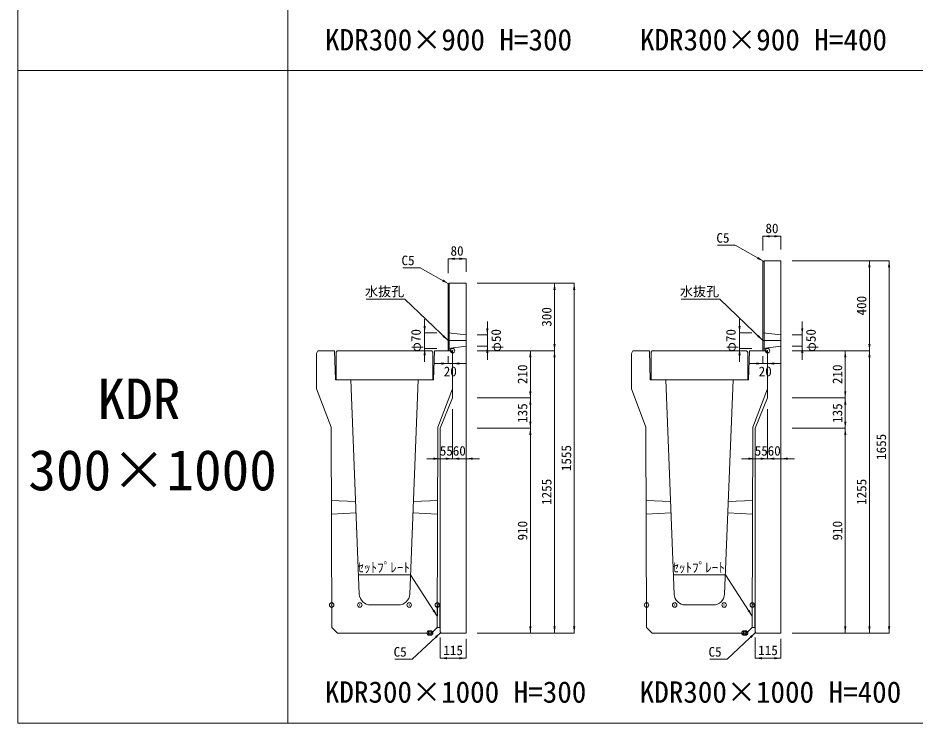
# Model space of a CAD drawing. Units: millimetres at full size, sheet at 1:40. Extents: x 172874 to 199766, y 869448 to 902797.
# Drawn here: x 187274 to 191262, y 886548 to 889682 of the extents above; entities that cross this region are included whole.
import ezdxf
from ezdxf.enums import TextEntityAlignment as Align

# ---------------------------------------------------------------- set-up
doc = ezdxf.new("R2010")
doc.units = ezdxf.units.MM
doc.header["$LTSCALE"] = 40
doc.header["$PDMODE"] = 32
doc.header["$PDSIZE"] = 20
doc.linetypes.add('DASHED', pattern=[7.5, 6, -1.5])
doc.linetypes.add('USER2', pattern=[4.7625, 3.175, -1.5875])
for name, color, linetype, lineweight in [('セットプレート', 3, 'Continuous', 13), ('パネックスKDR', 2, 'Continuous', 13), ('図枠', 5, 'Continuous', 13), ('寸法線', 7, 'Continuous', 13), ('引出線', 4, 'Continuous', 13), ('本体', 2, 'Continuous', 13), ('補助線', 8, 'Continuous', 13)]:
    doc.layers.add(name, color=color, linetype=linetype, lineweight=lineweight)
doc.layers.add('文字', color=7, linetype='Continuous')
doc.styles.add('ＭＳ ゴシック', font='')
doc.styles.get('ＭＳ ゴシック').set_extended_font_data('MS Gothic')

# ---------------------------------------------------------------- blocks, each defined once
blk = doc.blocks.new('filled_arrow')
at = {"color": 0, "linetype": 'Continuous', "lineweight": -2}
blk.add_solid([(7.5, 1.25), (0, 0), (7.5, -1.25)], dxfattribs=at)

msp = doc.modelspace()

# ---------------------------------------------------------------- linework, layer by layer
at = {"layer": 'セットプレート'}
for points in [[(189138.79, 887073.33), (189149.79, 887073.29), (189149.47, 886973.3), (189138.47, 886973.33)], [(190538.79, 887073.33), (190549.79, 887073.29), (190549.47, 886973.3), (190538.47, 886973.33)]]:
    msp.add_lwpolyline(points, close=True, dxfattribs=at)
at = {"layer": 'パネックスKDR'}
for p, q in [((190586.29, 888598.33), (190591.29, 888603.33)), ((190586.29, 888598.33), (190586.29, 888203.33)), ((190591.29, 888603.33), (190666.29, 888603.33)), ((190666.29, 888603.33), (190666.29, 886948.33)), ((189186.29, 888498.33), (189191.29, 888503.33)), ((189186.29, 888498.33), (189186.29, 888203.33)), ((189191.29, 888503.33), (189266.29, 888503.33)), ((189266.29, 888503.33), (189266.29, 886948.33)), ((189186.29, 888203.33), (189206.29, 888203.33)), ((189206.29, 888203.33), (189206.29, 887993.33)), ((190586.29, 888203.33), (190606.29, 888203.33)), ((190606.29, 888203.33), (190606.29, 887993.33)), ((189206.29, 887993.33), (189151.29, 887858.33)), ((190606.29, 887993.33), (190551.29, 887858.33)), ((189151.29, 887858.33), (189151.29, 886953.33)), ((190551.29, 887858.33), (190551.29, 886953.33)), ((189151.29, 886953.33), (189156.29, 886948.33)), ((189156.29, 886948.33), (189266.29, 886948.33)), ((190551.29, 886953.33), (190556.29, 886948.33)), ((190556.29, 886948.33), (190666.29, 886948.33))]:
    msp.add_line(p, q, dxfattribs=at)
at = {"layer": 'パネックスKDR', "lineweight": 5}
for p, q in [((190591.29, 888603.33), (190591.29, 888203.33)), ((189191.29, 888503.33), (189191.29, 888203.33))]:
    msp.add_line(p, q, dxfattribs=at)
at = {"layer": 'パネックスKDR', "linetype": 'DASHED', "lineweight": 9}
for p, q in [((189186.29, 888283.33), (189266.29, 888273.33)), ((190586.29, 888283.33), (190666.29, 888273.33)), ((189186.29, 888213.33), (189266.29, 888223.33)), ((190586.29, 888213.33), (190666.29, 888223.33))]:
    msp.add_line(p, q, dxfattribs=at)
at = {"layer": '図枠'}
for p, q in [((187274.21, 902448.33), (187274.21, 886548.33)), ((188474.21, 902448.33), (188474.21, 886548.33)), ((187274.21, 889448.33), (199674.21, 889448.33)), ((187274.21, 889448.33), (199674.21, 889448.33)), ((187274.21, 886548.33), (199674.21, 886548.33))]:
    msp.add_line(p, q, dxfattribs=at)
at = {"layer": '寸法線'}
for p, q in [((190586.29, 888711.88), (190666.29, 888711.88)), ((190586.29, 888648.33), (190586.29, 888711.88)), ((190666.29, 888653.33), (190666.29, 888711.88)), ((189186.29, 888611.88), (189266.29, 888611.88)), ((189186.29, 888548.33), (189186.29, 888611.88)), ((189266.29, 888553.33), (189266.29, 888611.88)), ((190716.29, 888603.33), (191147.13, 888603.33)), ((190716.29, 888603.33), (191059.63, 888603.33)), ((191059.63, 888203.33), (191059.63, 888603.33)), ((191147.13, 886948.33), (191147.13, 888603.33)), ((189316.29, 888503.33), (189747.13, 888503.33)), ((189316.29, 888503.33), (189659.63, 888503.33)), ((189659.63, 888203.33), (189659.63, 888503.33)), ((189747.13, 886948.33), (189747.13, 888503.33)), ((189082.22, 888343.33), (189082.22, 888153.33)), ((190482.22, 888343.33), (190482.22, 888153.33)), ((189360.96, 888333.33), (189360.96, 888163.33)), ((190760.96, 888333.33), (190760.96, 888163.33)), ((189136.29, 888283.33), (189082.22, 888283.33)), ((189316.29, 888273.33), (189360.96, 888273.33)), ((190536.29, 888283.33), (190482.22, 888283.33)), ((190716.29, 888273.33), (190760.96, 888273.33)), ((189316.29, 888223.33), (189360.96, 888223.33)), ((190716.29, 888223.33), (190760.96, 888223.33)), ((189136.29, 888213.33), (189082.22, 888213.33)), ((189316.29, 888203.33), (189659.63, 888203.33)), ((189316.29, 888203.33), (189552.13, 888203.33)), ((189316.29, 888203.33), (189659.63, 888203.33)), ((189552.13, 888203.33), (189552.13, 887993.33)), ((189659.63, 888203.33), (189659.63, 886948.33)), ((190536.29, 888213.33), (190482.22, 888213.33)), ((190716.29, 888203.33), (191059.63, 888203.33)), ((190716.29, 888203.33), (190952.13, 888203.33)), ((190716.29, 888203.33), (191059.63, 888203.33)), ((190952.13, 888203.33), (190952.13, 887993.33)), ((191059.63, 888203.33), (191059.63, 886948.33)), ((189126.29, 888146.25), (189266.29, 888146.25)), ((189186.29, 888178.33), (189186.29, 888146.25)), ((189206.29, 888178.33), (189206.29, 888146.25)), ((190526.29, 888146.25), (190666.29, 888146.25)), ((190586.29, 888178.33), (190586.29, 888146.25)), ((190606.29, 888178.33), (190606.29, 888146.25)), ((189316.29, 887993.33), (189552.13, 887993.33)), ((189316.29, 887993.33), (189552.13, 887993.33)), ((189552.13, 887993.33), (189552.13, 887858.33)), ((190716.29, 887993.33), (190952.13, 887993.33)), ((190716.29, 887993.33), (190952.13, 887993.33)), ((190952.13, 887993.33), (190952.13, 887858.33)), ((189206.29, 887943.33), (189206.29, 887723.33)), ((189206.29, 887943.33), (189206.29, 887723.33)), ((189266.29, 887943.33), (189266.29, 887723.33)), ((190606.29, 887943.33), (190606.29, 887723.33)), ((190606.29, 887943.33), (190606.29, 887723.33)), ((190666.29, 887943.33), (190666.29, 887723.33)), ((189316.29, 887858.33), (189552.13, 887858.33)), ((189316.29, 887858.33), (189552.13, 887858.33)), ((189552.13, 887858.33), (189552.13, 886948.33)), ((190716.29, 887858.33), (190952.13, 887858.33)), ((190716.29, 887858.33), (190952.13, 887858.33)), ((190952.13, 887858.33), (190952.13, 886948.33)), ((189151.29, 887808.33), (189151.29, 887723.33)), ((190551.29, 887808.33), (190551.29, 887723.33)), ((189266.29, 887723.33), (189091.29, 887723.33)), ((189146.29, 887723.33), (189326.29, 887723.33)), ((190666.29, 887723.33), (190491.29, 887723.33)), ((190546.29, 887723.33), (190726.29, 887723.33)), ((189316.29, 886948.33), (189747.13, 886948.33)), ((189316.29, 886948.33), (189659.63, 886948.33)), ((189316.29, 886948.33), (189552.13, 886948.33)), ((190716.29, 886948.33), (191147.13, 886948.33)), ((190716.29, 886948.33), (191059.63, 886948.33)), ((190716.29, 886948.33), (190952.13, 886948.33)), ((189151.29, 886928.33), (189151.29, 886836.54)), ((189266.29, 886923.33), (189266.29, 886836.54)), ((190551.29, 886928.33), (190551.29, 886836.54)), ((190666.29, 886923.33), (190666.29, 886836.54)), ((189151.29, 886836.54), (189266.29, 886836.54)), ((190551.29, 886836.54), (190666.29, 886836.54))]:
    msp.add_line(p, q, dxfattribs=at)
at = {"layer": '引出線'}
for points in [[(190588.79, 888600.83), (190462.42, 888671.91), (190384.65, 888671.91)], [(189188.79, 888500.83), (189062.42, 888571.91), (188984.65, 888571.91)], [(189186.29, 888248.33), (188993.83, 888431.78), (188822.09, 888431.78)], [(190586.29, 888248.33), (190393.83, 888431.78), (190222.09, 888431.78)], [(189138.63, 887023.33), (189019.08, 887206.78), (188787.72, 887206.78)], [(190538.63, 887023.33), (190419.08, 887206.78), (190187.72, 887206.78)], [(189153.79, 886950.83), (189027.42, 886832.18), (188949.65, 886832.18)], [(190553.79, 886950.83), (190427.42, 886832.18), (190349.65, 886832.18)]]:
    msp.add_lwpolyline(points, dxfattribs=at)
at = {"layer": '本体'}
for p, q in [((188607.29, 888203.33), (188601.29, 888191.33)), ((188601.29, 888191.33), (188601.29, 888033.33)), ((188607.29, 888203.33), (188681.29, 888203.33)), ((188681.29, 888203.33), (188685.29, 888073.33)), ((189126.29, 888203.33), (189122.29, 888073.33)), ((189126.29, 888203.33), (189200.29, 888203.33)), ((189200.29, 888203.33), (189206.29, 888191.33)), ((189206.29, 888191.33), (189206.29, 888033.33)), ((190007.29, 888203.33), (190001.29, 888191.33)), ((190001.29, 888191.33), (190001.29, 888033.33)), ((190007.29, 888203.33), (190081.29, 888203.33)), ((190081.29, 888203.33), (190085.29, 888073.33)), ((190526.29, 888203.33), (190522.29, 888073.33)), ((190526.29, 888203.33), (190600.29, 888203.33)), ((190600.29, 888203.33), (190606.29, 888191.33)), ((190606.29, 888191.33), (190606.29, 888033.33)), ((188685.29, 888073.33), (188753.79, 888073.33)), ((188753.79, 888073.33), (188791.87, 887121.33)), ((189053.79, 888073.33), (189015.71, 887121.33)), ((189053.79, 888073.33), (189122.29, 888073.33)), ((190085.29, 888073.33), (190153.79, 888073.33)), ((190153.79, 888073.33), (190191.87, 887121.33)), ((190453.79, 888073.33), (190415.71, 887121.33)), ((190453.79, 888073.33), (190522.29, 888073.33)), ((188601.29, 888033.33), (188666.29, 887863.33)), ((189206.29, 888033.33), (189141.29, 887863.33)), ((190001.29, 888033.33), (190066.29, 887863.33)), ((190606.29, 888033.33), (190541.29, 887863.33)), ((188666.29, 887863.33), (188669.11, 886973.33)), ((189141.29, 887863.33), (189138.47, 886973.33)), ((190066.29, 887863.33), (190069.11, 886973.33)), ((190541.29, 887863.33), (190538.47, 886973.33)), ((188841.83, 887073.33), (188965.75, 887073.33)), ((190241.83, 887073.33), (190365.75, 887073.33)), ((188669.11, 886973.33), (188694.19, 886948.33)), ((188694.19, 886948.33), (189113.4, 886948.33)), ((189113.4, 886948.33), (189138.47, 886973.33)), ((190069.11, 886973.33), (190094.19, 886948.33)), ((190094.19, 886948.33), (190513.4, 886948.33)), ((190513.4, 886948.33), (190538.47, 886973.33))]:
    msp.add_line(p, q, dxfattribs=at)
at = {"layer": '本体', "linetype": 'USER2'}
for p, q in [((188667.32, 887537.33), (188775.43, 887532.33)), ((189032.15, 887532.33), (189140.26, 887537.33)), ((190067.32, 887537.33), (190175.43, 887532.33)), ((190432.15, 887532.33), (190540.26, 887537.33)), ((188667.51, 887477.33), (188777.43, 887482.33)), ((189030.15, 887482.33), (189140.07, 887477.33)), ((190067.51, 887477.33), (190177.43, 887482.33)), ((190430.15, 887482.33), (190540.07, 887477.33))]:
    msp.add_line(p, q, dxfattribs=at)
at = {"layer": '本体', "lineweight": 20}
for points in [[(188688.79, 888197.33), (188693.79, 888203.33), (189113.79, 888203.33), (189118.79, 888197.33), (189118.79, 888073.33), (188688.79, 888073.33)], [(190088.79, 888197.33), (190093.79, 888203.33), (190513.79, 888203.33), (190518.79, 888197.33), (190518.79, 888073.33), (190088.79, 888073.33)]]:
    msp.add_lwpolyline(points, close=True, dxfattribs=at)
at = {"layer": '本体'}
for centre, start, end in [((188841.83, 887123.33), 182.29061, 270), ((188965.75, 887123.33), 270, 357.70939), ((190241.83, 887123.33), 182.29061, 270), ((190365.75, 887123.33), 270, 357.70939)]:
    msp.add_arc(centre, 50, start, end, dxfattribs=at)
at = {"layer": '補助線'}
for p, q in [((189186.29, 888248.33), (189266.29, 888248.33)), ((190586.29, 888248.33), (190666.29, 888248.33))]:
    msp.add_line(p, q, dxfattribs=at)
for p in [(189206.29, 888203.33), (190606.29, 888203.33), (188668.79, 887073.33), (188793.79, 887073.33), (189013.79, 887073.33), (189138.79, 887073.33), (190068.79, 887073.33), (190193.79, 887073.33), (190413.79, 887073.33), (190538.79, 887073.33), (189102.29, 886948.33), (189109.29, 886948.33), (189109.29, 886948.33), (190502.29, 886948.33), (190509.29, 886948.33), (190509.29, 886948.33)]:
    msp.add_point(p, dxfattribs=at)

# ---------------------------------------------------------------- block references
at = {"layer": '寸法線', "xscale": 4, "yscale": 4}
for p in [(190586.29, 888711.88), (189186.29, 888611.88), (189206.29, 888146.25), (190606.29, 888146.25), (189206.29, 887723.33), (189266.29, 887723.33), (190606.29, 887723.33), (190666.29, 887723.33), (189151.29, 886836.54), (190551.29, 886836.54)]:
    msp.add_blockref('filled_arrow', p, dxfattribs=at)
for p, rotation in [((190666.29, 888711.88), 180), ((189266.29, 888611.88), 180), ((191059.63, 888603.33), 270), ((191147.13, 888603.33), 270), ((189659.63, 888503.33), 270), ((189747.13, 888503.33), 270), ((189082.22, 888283.33), 90), ((189360.96, 888273.33), 90), ((190482.22, 888283.33), 90), ((190760.96, 888273.33), 90), ((189360.96, 888223.33), 270), ((189659.63, 888203.33), 90), ((190760.96, 888223.33), 270), ((191059.63, 888203.33), 90), ((189082.22, 888213.33), 270), ((189552.13, 888203.33), 270), ((189659.63, 888203.33), 270), ((190482.22, 888213.33), 270), ((190952.13, 888203.33), 270), ((191059.63, 888203.33), 270), ((189186.29, 888146.25), 180), ((190586.29, 888146.25), 180), ((189552.13, 887993.33), 90), ((190952.13, 887993.33), 90), ((189552.13, 887993.33), 270), ((190952.13, 887993.33), 270), ((189552.13, 887858.33), 90), ((190952.13, 887858.33), 90), ((189552.13, 887858.33), 270), ((190952.13, 887858.33), 270), ((189151.29, 887723.33), 180), ((189206.29, 887723.33), 180), ((190551.29, 887723.33), 180), ((190606.29, 887723.33), 180), ((189552.13, 886948.33), 90), ((189659.63, 886948.33), 90), ((189747.13, 886948.33), 90), ((190952.13, 886948.33), 90), ((191059.63, 886948.33), 90), ((191147.13, 886948.33), 90), ((189266.29, 886836.54), 180), ((190666.29, 886836.54), 180)]:
    msp.add_blockref('filled_arrow', p, dxfattribs=dict(at, rotation=rotation))
at = {"layer": '引出線', "xscale": 4, "yscale": 4}
for p, rotation in [((190588.79, 888600.83), 150.6), ((189188.79, 888500.83), 150.6), ((189186.29, 888248.33), 136.4), ((190586.29, 888248.33), 136.4), ((189138.63, 887023.33), 123.1), ((190538.63, 887023.33), 123.1), ((189153.79, 886950.83), 223.2), ((190553.79, 886950.83), 223.2)]:
    msp.add_blockref('filled_arrow', p, dxfattribs=dict(at, rotation=rotation))

# ---------------------------------------------------------------- texts
at = {"layer": '寸法線', "style": 'ＭＳ ゴシック'}
for s, p in [('80', (190626.29, 888746.88)), ('80', (189226.29, 888646.88)), ('20', (189196.29, 888111.25)), ('20', (190596.29, 888111.25)), ('55', (189178.79, 887758.33)), ('60', (189236.29, 887758.33)), ('55', (190578.79, 887758.33)), ('60', (190636.29, 887758.33)), ('115', (189208.79, 886871.54)), ('115', (190608.79, 886871.54))]:
    msp.add_text(s, height=42.72, dxfattribs=at).set_placement(p, align=Align.MIDDLE_CENTER)
for s, p in [('400', (191024.63, 888403.33)), ('300', (189624.63, 888353.33)), ('φ70', (189043.56, 888248.33)), ('φ50', (189399.62, 888248.33)), ('φ70', (190443.56, 888248.33)), ('φ50', (190799.62, 888248.33)), ('210', (189517.13, 888098.33)), ('210', (190917.13, 888098.33)), ('135', (189517.13, 887925.83)), ('135', (190917.13, 887925.83)), ('1655', (191112.13, 887775.83)), ('1555', (189712.13, 887725.83)), ('1255', (189624.63, 887575.83)), ('1255', (191024.63, 887575.83)), ('910', (189517.13, 887403.33)), ('910', (190917.13, 887403.33))]:
    msp.add_text(s, height=42.72, rotation=90, dxfattribs=at).set_placement(p, align=Align.MIDDLE_CENTER)
at = {"layer": '引出線', "style": 'ＭＳ ゴシック'}
for s, p in [('C5', (190437.42, 888725.91)), ('C5', (189037.42, 888625.91)), ('水抜孔', (188991.58, 888488.06)), ('水抜孔', (190391.58, 888488.06)), ('ｾｯﾄﾌﾟﾚｰﾄ', (189016.83, 887260.78)), ('ｾｯﾄﾌﾟﾚｰﾄ', (190416.83, 887260.78)), ('C5', (189002.42, 886886.18)), ('C5', (190402.42, 886886.18))]:
    msp.add_text(s, height=42.72, dxfattribs=at).set_placement(p, align=Align.TOP_RIGHT)
at = {"layer": '文字', "style": 'ＭＳ ゴシック'}
for s, p in [('KDR300×900 H=300', (188639.68, 889509.38)), ('KDR300×900 H=400', (190039.68, 889509.38)), ('KDR300×1000 H=300', (188638.52, 886610.26)), ('KDR300×1000 H=400', (190038.52, 886610.26))]:
    msp.add_text(s, height=94.94, dxfattribs=at).set_placement(p, align=Align.BOTTOM_LEFT)
for s, p in [('KDR ', (187628.16, 888079.69)), ('300×1000', (187320.6, 887763.02))]:
    msp.add_text(s, height=180.4, dxfattribs=at).set_placement(p, align=Align.TOP_LEFT)

doc.saveas('drawing.dxf')
